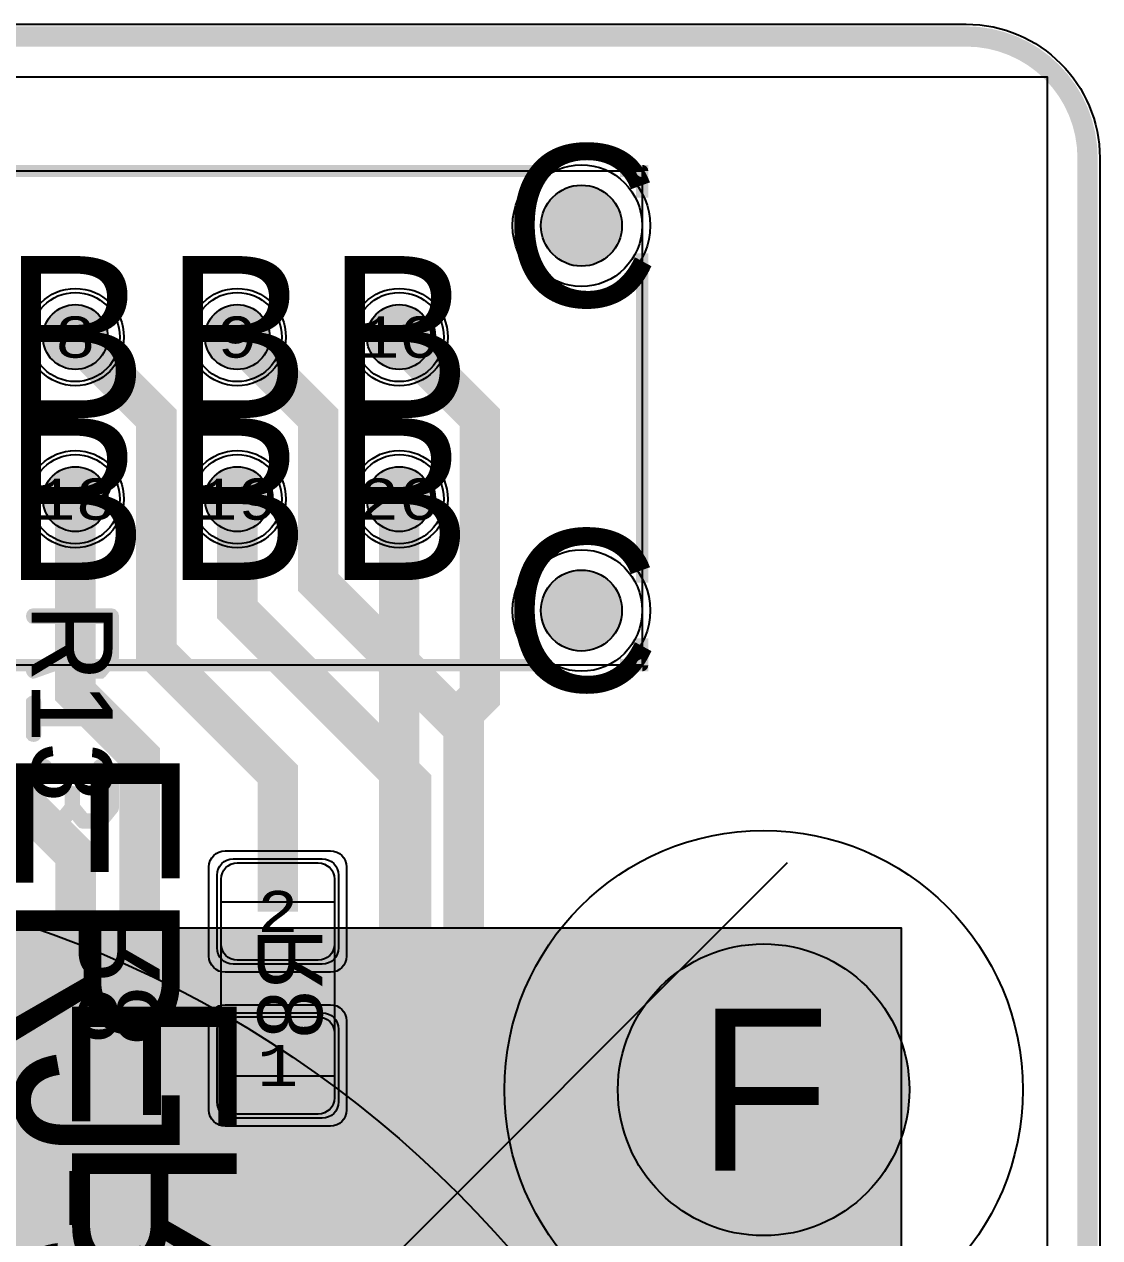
# Model space of a CAD drawing. Extents: x -2 to 123, y -38 to 45.
# Drawn here: x 21.87 to 35.15, y 30.17 to 45.15 of the extents above; entities that cross this region are included whole.
import ezdxf
from ezdxf.enums import TextEntityAlignment as Align

# ---------------------------------------------------------------- set-up
doc = ezdxf.new("R2010")
doc.units = 0
doc.header["$MEASUREMENT"] = 0
for name, color, linetype in [('ASSEMBLY_OUTLINES_BTM', 191, 'CONTINUOUS'), ('ASSEMBLY_OUTLINES_TOP', 102, 'CONTINUOUS'), ('ASSEMBLY_PART_NUMBERS_BTM', 191, 'CONTINUOUS'), ('ASSEMBLY_PART_NUMBERS_TOP', 102, 'CONTINUOUS'), ('ASSEMBLY_REF_DES_BTM', 191, 'CONTINUOUS'), ('BOARD_OUTLINE', 10, 'CONTINUOUS'), ('DRILL_DRAWING', 21, 'CONTINUOUS'), ('GENERATED_SILKSCREEN_BTM', 255, 'CONTINUOUS'), ('GENERATED_SILKSCREEN_TOP', 140, 'CONTINUOUS'), ('MANUFACTURING_OUTLINES', 10, 'CONTINUOUS'), ('MOUNTING_HOLE_PADS_LAYER14', 150, 'CONTINUOUS'), ('MOUNTING_HOLE_PADS_LAYER15', 230, 'CONTINUOUS'), ('MOUNTING_HOLES_LAYER_BOT17', 42, 'CONTINUOUS'), ('MOUNTING_HOLES_LAYER_TOP', 42, 'CONTINUOUS'), ('PART_HOLES_LAYER_BOTTOM', 30, 'CONTINUOUS'), ('PART_HOLES_LAYER_TOP', 30, 'CONTINUOUS'), ('PART_PADS_LAYER_BOTTOM', 230, 'CONTINUOUS'), ('PART_PADS_LAYER_TOP', 150, 'CONTINUOUS'), ('PART_PADS_SMD_BTM', 230, 'CONTINUOUS'), ('PIN_NUMBERS_BTM', 8, 'CONTINUOUS'), ('PIN_NUMBERS_TOP', 8, 'CONTINUOUS'), ('PLACEMENT_OUTLINES_BTM', 222, 'CONTINUOUS'), ('PLACEMENT_OUTLINES_TOP', 130, 'CONTINUOUS'), ('PLANE_DATA_LAYER_TOP', 150, 'CONTINUOUS'), ('PLANE_SHAPES_LAYER_TOP', 150, 'CONTINUOUS'), ('ROUTE_BORDER', 151, 'CONTINUOUS'), ('SILKSCREEN_OUTLINES_BTM', 211, 'CONTINUOUS'), ('SILKSCREEN_OUTLINES_TOP', 150, 'CONTINUOUS'), ('SILKSCREEN_REF_DES_BTM', 211, 'CONTINUOUS'), ('SILKSCREEN_REF_DES_TOP', 150, 'CONTINUOUS'), ('SOLDERMASK_PADS_BTM', 102, 'CONTINUOUS'), ('SOLDERMASK_PADS_TOP', 102, 'CONTINUOUS'), ('SOLDERPASTE_PADS_BTM', 254, 'CONTINUOUS'), ('TRACES_LAYER_BOTTOM', 230, 'CONTINUOUS'), ('TRACES_LAYER_TOP', 150, 'CONTINUOUS'), ('UNNAMED_USER_LAYER', 221, 'CONTINUOUS')]:
    doc.layers.add(name, color=color, linetype=linetype)
doc.styles.add('COURIER_NEW', font='COUR.TTF')
doc.styles.add('VERIBEST_GERBER_0', font='txt')

msp = doc.modelspace()

# ---------------------------------------------------------------- hatches: boundary and pattern name
at = {"layer": 'MOUNTING_HOLES_LAYER_BOT17'}
h = msp.add_hatch(color=256, dxfattribs=at)
edge = h.paths.add_edge_path()
edge.add_arc((28.75, 42.665), 0.5, 0, 360)
h = msp.add_hatch(color=256, dxfattribs=at)
edge = h.paths.add_edge_path()
edge.add_arc((28.75, 37.915), 0.5, 0, 360)
h = msp.add_hatch(color=256, dxfattribs=at)
edge = h.paths.add_edge_path()
edge.add_arc((31, 32), 1.8, 0, 360)
at = {"layer": 'MOUNTING_HOLES_LAYER_TOP'}
h = msp.add_hatch(color=256, dxfattribs=at)
edge = h.paths.add_edge_path()
edge.add_arc((28.75, 42.665), 0.5, 0, 360)
h = msp.add_hatch(color=256, dxfattribs=at)
edge = h.paths.add_edge_path()
edge.add_arc((28.75, 37.915), 0.5, 0, 360)
h = msp.add_hatch(color=256, dxfattribs=at)
edge = h.paths.add_edge_path()
edge.add_arc((31, 32), 1.8, 0, 360)
at = {"layer": 'PART_HOLES_LAYER_BOTTOM'}
h = msp.add_hatch(color=256, dxfattribs=at)
edge = h.paths.add_edge_path()
edge.add_arc((22.5, 41.29), 0.4, 0, 360)
h = msp.add_hatch(color=256, dxfattribs=at)
edge = h.paths.add_edge_path()
edge.add_arc((24.5, 41.29), 0.4, 0, 360)
h = msp.add_hatch(color=256, dxfattribs=at)
edge = h.paths.add_edge_path()
edge.add_arc((26.5, 41.29), 0.4, 0, 360)
h = msp.add_hatch(color=256, dxfattribs=at)
edge = h.paths.add_edge_path()
edge.add_arc((22.5, 39.29), 0.4, 0, 360)
h = msp.add_hatch(color=256, dxfattribs=at)
edge = h.paths.add_edge_path()
edge.add_arc((24.5, 39.29), 0.4, 0, 360)
h = msp.add_hatch(color=256, dxfattribs=at)
edge = h.paths.add_edge_path()
edge.add_arc((26.5, 39.29), 0.4, 0, 360)
at = {"layer": 'PART_HOLES_LAYER_TOP'}
h = msp.add_hatch(color=256, dxfattribs=at)
edge = h.paths.add_edge_path()
edge.add_arc((22.5, 41.29), 0.4, 0, 360)
h = msp.add_hatch(color=256, dxfattribs=at)
edge = h.paths.add_edge_path()
edge.add_arc((24.5, 41.29), 0.4, 0, 360)
h = msp.add_hatch(color=256, dxfattribs=at)
edge = h.paths.add_edge_path()
edge.add_arc((26.5, 41.29), 0.4, 0, 360)
h = msp.add_hatch(color=256, dxfattribs=at)
edge = h.paths.add_edge_path()
edge.add_arc((22.5, 39.29), 0.4, 0, 360)
h = msp.add_hatch(color=256, dxfattribs=at)
edge = h.paths.add_edge_path()
edge.add_arc((24.5, 39.29), 0.4, 0, 360)
h = msp.add_hatch(color=256, dxfattribs=at)
edge = h.paths.add_edge_path()
edge.add_arc((26.5, 39.29), 0.4, 0, 360)
at = {"layer": 'PLANE_DATA_LAYER_TOP'}
h = msp.add_hatch(color=256, dxfattribs=at)
h.paths.add_polyline_path([(32.46135, 21.492913, -0.198909956), (32.439032, 21.439032), (32.022318, 21.022318, -0.198913366), (31.968436, 21), (22.224939, 21, -0.414213562), (22.148739, 21.0762), (22.148739, 21.076201, -0.198909956), (22.171057, 21.130082), (22.308153, 21.267178, 0.198912215), (22.4546, 21.620731), (22.4546, 24.442067, 0.198912215), (22.308153, 24.79562), (19.29521, 27.808563, -0.198909956), (19.272892, 27.862444), (19.272892, 30.589911, -0.65021336), (19.400208, 30.646423, 2.252917769), (19.400208, 32.797131, -0.65021336), (19.272892, 32.853643), (19.272892, 33.261009, -0.198909956), (19.29521, 33.31489), (19.958002, 33.977682, -0.198913366), (20.011884, 34), (26.7198, 34, -0.414213562), (26.796, 33.9238), (26.796, 30.461624, 0.198912215), (26.942447, 30.108071), (32.439032, 24.611486, -0.198909956), (32.46135, 24.557605)], flags=0)
h.paths.add_polyline_path([(23.898885, 28.848884, -1), (26.798885, 28.848884, -1)], flags=0)
h.paths.add_polyline_path([(26.771776, 23.872891, -1), (29.671776, 23.872891, -1)], flags=0)
at = {"layer": 'PLANE_SHAPES_LAYER_TOP'}
msp.add_hatch(color=256, dxfattribs=at).paths.add_polyline_path([(32.7, 21.7), (32, 21), (18.5, 21), (18.5, 34), (32.7, 34)], flags=0)

# ---------------------------------------------------------------- linework, layer by layer
at = {"layer": 'ASSEMBLY_OUTLINES_BTM'}
for points in [[(5.5, 37.24), (5.5, 43.34), (29.5, 43.34), (29.5, 37.24)], [(24.3, 32.17), (24.3, 34.32), (25.7, 34.32), (25.7, 32.17)]]:
    msp.add_lwpolyline(points, close=True, dxfattribs=at)
at = {"layer": 'ASSEMBLY_OUTLINES_TOP'}
msp.add_circle((17.5, 21), 13.75, dxfattribs=at)
at = {"layer": 'BOARD_OUTLINE', "const_width": 0.25}
msp.add_lwpolyline([(0, 1.5), (0, 43.5, -0.414213562), (1.5, 45), (33.5, 45, -0.414213562), (35, 43.5), (35, 1.5, -0.414213562), (33.5, 0), (1.5, 0, -0.414213562)], format="xyb", close=True, dxfattribs=at)
at = {"layer": 'GENERATED_SILKSCREEN_BTM', "const_width": 0.15}
for points in [[(28.275665, 43.340005, 0.000005214), (28.275651, 43.339995), (6.724349, 43.339995, 0.000005214), (6.724335, 43.340005), (28.275665, 43.340005)], [(29.500005, 43.008682, 0.000007323), (29.499995, 43.008704), (29.499995, 43.339995), (29.224349, 43.339995, 0.000005214), (29.224335, 43.340005), (29.5, 43.340005, -0.414213562), (29.500005, 43.34), (29.500005, 43.008682)], [(29.500005, 38.258682, 0.000007323), (29.499995, 38.258704), (29.499995, 42.321296, 0.000007323), (29.500005, 42.321318), (29.500005, 38.258682)], [(29.500005, 37.24, -0.414213562), (29.5, 37.239995), (29.224335, 37.239995, 0.000005214), (29.224349, 37.240005), (29.499995, 37.240005), (29.499995, 37.571296, 0.000007323), (29.500005, 37.571318), (29.500005, 37.24)], [(28.275665, 37.239995), (6.724335, 37.239995, 0.000005214), (6.724349, 37.240005), (28.275651, 37.240005, 0.000005214), (28.275665, 37.239995)], [(24.300005, 32.980492, 0.000011097), (24.299995, 32.980485), (24.299995, 33.519515, 0.000011097), (24.300005, 33.519508), (24.300005, 32.980492)], [(25.700005, 32.980485, 0.000011097), (25.699995, 32.980492), (25.699995, 33.519508, 0.000011097), (25.700005, 33.519515), (25.700005, 32.980485)]]:
    msp.add_lwpolyline(points, format="xyb", dxfattribs=at)
for points in [[(22.916, 33.4065), (22.914, 33.4035), (22.909, 33.4025), (22.904, 33.3995), (22.899, 33.3995), (22.693, 33.3995), (22.688, 33.3995), (22.685, 33.4025), (22.682, 33.4025), (22.681, 33.4035), (22.68, 33.4045), (22.677, 33.4065), (22.54, 33.5765), (22.538, 33.5815), (22.537, 33.5845), (22.536, 33.5895), (22.536, 34.0935), (22.538, 34.1025), (22.543, 34.1075), (22.549, 34.1135), (22.556, 34.1155), (23.516, 34.1155), (23.524, 34.1135), (23.529, 34.1085), (23.532, 34.1025), (23.533, 34.0955), (23.532, 34.0875), (23.529, 34.0805), (23.524, 34.0755), (23.516, 34.0735), (23.056, 34.0735), (23.056, 33.6035), (23.522, 33.4395), (23.529, 33.4355), (23.533, 33.4285), (23.534, 33.4205), (23.532, 33.4145), (23.529, 33.4085), (23.523, 33.4035), (23.517, 33.4005), (23.509, 33.4025), (23.043, 33.5665), (22.916, 33.4065)], [(22.577, 34.0735), (22.577, 33.5945), (22.703, 33.4395), (22.889, 33.4395), (23.016, 33.5945), (23.016, 34.0735), (22.577, 34.0735)], [(22.905, 32.4985), (23.001, 32.5305), (23.097, 32.4985), (23.1, 32.4985), (23.104, 32.4975), (23.413, 32.4975), (23.416, 32.4975), (23.419, 32.4985), (23.423, 32.4995), (23.427, 32.5035), (23.53, 32.6035), (23.534, 32.6075), (23.535, 32.6135), (23.536, 32.6175), (23.536, 32.9845), (23.536, 32.9875), (23.535, 32.9905), (23.534, 32.9945), (23.53, 32.9985), (23.427, 33.0985), (23.423, 33.1025), (23.419, 33.1045), (23.413, 33.1045), (23.104, 33.1045), (23.1, 33.1045), (23.098, 33.1045), (23.097, 33.1035), (23.001, 33.0715), (22.905, 33.1035), (22.904, 33.1045), (22.898, 33.1045), (22.658, 33.1045), (22.654, 33.1045), (22.649, 33.1025), (22.644, 33.0985), (22.541, 32.9985), (22.538, 32.9945), (22.537, 32.9905), (22.536, 32.9875), (22.536, 32.9845), (22.536, 32.6175), (22.537, 32.6135), (22.538, 32.6075), (22.541, 32.6035), (22.644, 32.5035), (22.65, 32.4995), (22.654, 32.4985), (22.658, 32.4975), (22.898, 32.4975), (22.902, 32.4975), (22.904, 32.4985), (22.905, 32.4985)], [(22.669, 33.0645), (22.896, 33.0645), (22.982, 33.0375), (22.982, 32.5665), (22.896, 32.5375), (22.669, 32.5375), (22.577, 32.6255), (22.577, 32.9745), (22.669, 33.0645)], [(23.108, 33.0645), (23.404, 33.0645), (23.495, 32.9745), (23.495, 32.6255), (23.404, 32.5375), (23.108, 32.5375), (23.022, 32.5665), (23.022, 33.0375), (23.108, 33.0645)]]:
    msp.add_lwpolyline(points, dxfattribs=at)
at = {"layer": 'GENERATED_SILKSCREEN_TOP', "const_width": 0.15}
for points in [[(22.584, 37.157), (22.586, 37.154), (22.591, 37.153), (22.596, 37.15), (22.601, 37.15), (22.807, 37.15), (22.812, 37.15), (22.815, 37.153), (22.818, 37.153), (22.819, 37.154), (22.82, 37.155), (22.823, 37.157), (22.96, 37.327), (22.962, 37.332), (22.963, 37.335), (22.964, 37.34), (22.964, 37.844), (22.962, 37.853), (22.957, 37.858), (22.952, 37.864), (22.944, 37.866), (21.984, 37.866), (21.976, 37.864), (21.971, 37.859), (21.968, 37.853), (21.967, 37.846), (21.968, 37.838), (21.971, 37.831), (21.976, 37.826), (21.984, 37.824), (22.444, 37.824), (22.444, 37.354), (21.978, 37.19), (21.971, 37.186), (21.967, 37.179), (21.966, 37.171), (21.968, 37.165), (21.972, 37.159), (21.977, 37.154), (21.983, 37.151), (21.991, 37.153), (22.457, 37.317), (22.584, 37.157)], [(22.923, 37.824), (22.923, 37.345), (22.797, 37.19), (22.611, 37.19), (22.484, 37.345), (22.484, 37.824), (22.923, 37.824)], [(22.005, 36.776), (22.004, 36.784), (21.999, 36.788), (21.992, 36.791), (21.984, 36.792), (21.977, 36.791), (21.97, 36.788), (21.965, 36.784), (21.964, 36.776), (21.964, 36.386), (21.965, 36.379), (21.97, 36.373), (21.977, 36.37), (21.984, 36.369), (21.992, 36.37), (21.999, 36.373), (22.004, 36.379), (22.005, 36.386), (22.005, 36.562), (22.944, 36.562), (22.951, 36.563), (22.956, 36.566), (22.959, 36.571), (22.96, 36.578), (22.961, 36.583), (22.961, 36.588), (22.959, 36.592), (22.955, 36.596), (22.681, 36.791), (22.674, 36.794), (22.668, 36.794), (22.661, 36.791), (22.656, 36.786), (22.652, 36.78), (22.65, 36.773), (22.652, 36.766), (22.657, 36.761), (22.881, 36.601), (22.005, 36.601), (22.005, 36.776)], [(21.968, 35.833), (22.105, 36.002), (22.11, 36.007), (22.113, 36.008), (22.116, 36.008), (22.123, 36.007), (22.13, 36.003), (22.136, 35.998), (22.139, 35.992), (22.14, 35.985), (22.138, 35.978), (22.005, 35.815), (22.005, 35.492), (22.131, 35.336), (22.317, 35.336), (22.444, 35.49), (22.444, 35.656), (22.446, 35.664), (22.45, 35.669), (22.457, 35.672), (22.464, 35.673), (22.471, 35.672), (22.478, 35.669), (22.482, 35.664), (22.484, 35.656), (22.484, 35.49), (22.611, 35.336), (22.797, 35.336), (22.923, 35.492), (22.923, 35.815), (22.79, 35.978), (22.788, 35.985), (22.789, 35.992), (22.792, 35.998), (22.798, 36.003), (22.805, 36.007), (22.812, 36.008), (22.815, 36.008), (22.818, 36.007), (22.823, 36.002), (22.96, 35.833), (22.961, 35.83), (22.962, 35.827), (22.963, 35.826), (22.964, 35.822), (22.964, 35.485), (22.963, 35.48), (22.962, 35.478), (22.961, 35.475), (22.96, 35.472), (22.823, 35.303), (22.819, 35.3), (22.814, 35.299), (22.811, 35.297), (22.807, 35.296), (22.601, 35.296), (22.598, 35.297), (22.591, 35.299), (22.587, 35.3), (22.584, 35.303), (22.464, 35.45), (22.344, 35.303), (22.342, 35.302), (22.34, 35.3), (22.339, 35.299), (22.337, 35.299), (22.33, 35.297), (22.327, 35.296), (22.121, 35.296), (22.116, 35.297), (22.112, 35.299), (22.108, 35.3), (22.105, 35.303), (21.968, 35.472), (21.966, 35.476), (21.965, 35.477), (21.965, 35.48), (21.965, 35.481), (21.964, 35.482), (21.964, 35.485), (21.964, 35.822), (21.965, 35.826), (21.966, 35.83), (21.968, 35.833)]]:
    msp.add_lwpolyline(points, dxfattribs=at)
msp.add_lwpolyline([(31.250005, 21, -0.157043746), (28.666125, 12.976268, 0.000004714), (28.666118, 12.976275, 1.95733372), (6.38308, 12.908248, 0.000010648), (6.383084, 12.908226, -1.377014949), (31.250005, 21)], format="xyb", dxfattribs=at)
at = {"layer": 'MANUFACTURING_OUTLINES'}
msp.add_lwpolyline([(35.150405, 1.5, -0.414213562), (33.5, -0.150405), (1.5, -0.150405, -0.414213562), (-0.150405, 1.5), (-0.150405, 43.5, -0.414213562), (1.5, 45.150405), (33.5, 45.150405, -0.414213562), (35.150405, 43.5)], format="xyb", close=True, dxfattribs=at)
at = {"layer": 'MOUNTING_HOLE_PADS_LAYER14'}
for centre, radius in [((28.75, 42.665), 0.75), ((28.75, 37.915), 0.75), ((31, 32), 3.2)]:
    msp.add_circle(centre, radius, dxfattribs=at)
at = {"layer": 'MOUNTING_HOLE_PADS_LAYER15'}
for centre, radius in [((28.75, 42.665), 0.75), ((28.75, 37.915), 0.75), ((31, 32), 3.2)]:
    msp.add_circle(centre, radius, dxfattribs=at)
at = {"layer": 'MOUNTING_HOLES_LAYER_BOT17'}
for centre, radius in [((28.75, 42.665), 0.5), ((28.75, 37.915), 0.5), ((31, 32), 1.8)]:
    msp.add_circle(centre, radius, dxfattribs=at)
at = {"layer": 'MOUNTING_HOLES_LAYER_TOP'}
for centre, radius in [((28.75, 42.665), 0.5), ((28.75, 37.915), 0.5), ((31, 32), 1.8)]:
    msp.add_circle(centre, radius, dxfattribs=at)
at = {"layer": 'PART_HOLES_LAYER_BOTTOM'}
for centre in [(22.5, 41.29), (24.5, 41.29), (26.5, 41.29), (22.5, 39.29), (24.5, 39.29), (26.5, 39.29)]:
    msp.add_circle(centre, 0.4, dxfattribs=at)
at = {"layer": 'PART_HOLES_LAYER_TOP'}
for centre in [(22.5, 41.29), (24.5, 41.29), (26.5, 41.29), (22.5, 39.29), (24.5, 39.29), (26.5, 39.29)]:
    msp.add_circle(centre, 0.4, dxfattribs=at)
at = {"layer": 'PART_PADS_LAYER_BOTTOM'}
for centre in [(22.5, 41.29), (24.5, 41.29), (26.5, 41.29), (22.5, 39.29), (24.5, 39.29), (26.5, 39.29)]:
    msp.add_circle(centre, 0.55, dxfattribs=at)
at = {"layer": 'PART_PADS_LAYER_TOP'}
for centre in [(22.5, 41.29), (24.5, 41.29), (26.5, 41.29), (22.5, 39.29), (24.5, 39.29), (26.5, 39.29)]:
    msp.add_circle(centre, 0.55, dxfattribs=at)
at = {"layer": 'PART_PADS_SMD_BTM'}
for points in [[(24.25, 34.65, -0.414213562), (24.45, 34.85), (25.55, 34.85, -0.414213562), (25.75, 34.65), (25.75, 33.75, -0.414213562), (25.55, 33.55), (24.45, 33.55, -0.414213562), (24.25, 33.75)], [(24.25, 32.75, -0.414213562), (24.45, 32.95), (25.55, 32.95, -0.414213562), (25.75, 32.75), (25.75, 31.85, -0.414213562), (25.55, 31.65), (24.45, 31.65, -0.414213562), (24.25, 31.85)]]:
    msp.add_lwpolyline(points, format="xyb", close=True, dxfattribs=at)
at = {"layer": 'PLACEMENT_OUTLINES_BTM'}
for points in [[(5.5, 37.24), (5.5, 43.34), (29.5, 43.34), (29.5, 37.24)], [(24.3, 32.17), (24.3, 34.32), (25.7, 34.32), (25.7, 32.17)]]:
    msp.add_lwpolyline(points, close=True, dxfattribs=at)
at = {"layer": 'PLACEMENT_OUTLINES_TOP'}
msp.add_circle((17.5, 21), 13.75, dxfattribs=at)
at = {"layer": 'PLANE_SHAPES_LAYER_TOP'}
msp.add_lwpolyline([(32.7, 21.7), (32, 21), (18.5, 21), (18.5, 34), (32.7, 34)], close=True, dxfattribs=at)
at = {"layer": 'ROUTE_BORDER'}
msp.add_lwpolyline([(0.5, 0.64), (0.5, 44.5), (34.5, 44.5), (34.5, 0.64)], close=True, dxfattribs=at)
at = {"layer": 'SILKSCREEN_OUTLINES_BTM'}
for points in [[(5.5, 37.24), (5.5, 43.34), (29.5, 43.34), (29.5, 37.24)], [(24.3, 32.17), (24.3, 34.32), (25.7, 34.32), (25.7, 32.17)]]:
    msp.add_lwpolyline(points, close=True, dxfattribs=at)
at = {"layer": 'SILKSCREEN_OUTLINES_TOP'}
msp.add_circle((17.5, 21), 13.75, dxfattribs=at)
at = {"layer": 'SOLDERMASK_PADS_BTM'}
for points in [[(24.15, 34.75, -0.414213562), (24.35, 34.95), (25.65, 34.95, -0.414213562), (25.85, 34.75), (25.85, 33.65, -0.414213562), (25.65, 33.45), (24.35, 33.45, -0.414213562), (24.15, 33.65)], [(24.15, 32.85, -0.414213562), (24.35, 33.05), (25.65, 33.05, -0.414213562), (25.85, 32.85), (25.85, 31.75, -0.414213562), (25.65, 31.55), (24.35, 31.55, -0.414213562), (24.15, 31.75)]]:
    msp.add_lwpolyline(points, format="xyb", close=True, dxfattribs=at)
for centre, radius in [((28.75, 42.665), 0.85), ((22.5, 41.29), 0.6), ((24.5, 41.29), 0.6), ((26.5, 41.29), 0.6), ((22.5, 39.29), 0.6), ((24.5, 39.29), 0.6), ((26.5, 39.29), 0.6), ((28.75, 37.915), 0.85)]:
    msp.add_circle(centre, radius, dxfattribs=at)
at = {"layer": 'SOLDERMASK_PADS_TOP'}
for centre, radius in [((28.75, 42.665), 0.85), ((22.5, 41.29), 0.6), ((24.5, 41.29), 0.6), ((26.5, 41.29), 0.6), ((22.5, 39.29), 0.6), ((24.5, 39.29), 0.6), ((26.5, 39.29), 0.6), ((28.75, 37.915), 0.85)]:
    msp.add_circle(centre, radius, dxfattribs=at)
at = {"layer": 'SOLDERPASTE_PADS_BTM'}
for points in [[(24.3, 34.6, -0.414213562), (24.5, 34.8), (25.5, 34.8, -0.414213562), (25.7, 34.6), (25.7, 33.8, -0.414213562), (25.5, 33.6), (24.5, 33.6, -0.414213562), (24.3, 33.8)], [(24.3, 32.7, -0.414213562), (24.5, 32.9), (25.5, 32.9, -0.414213562), (25.7, 32.7), (25.7, 31.9, -0.414213562), (25.5, 31.7), (24.5, 31.7, -0.414213562), (24.3, 31.9)]]:
    msp.add_lwpolyline(points, format="xyb", close=True, dxfattribs=at)
at = {"layer": 'TRACES_LAYER_BOTTOM', "const_width": 0.5}
for points in [[(20.25, 14.7), (22.503827, 16.953827), (22.503827, 34.898127), (21.5, 35.901954), (21.5, 40.29), (20.5, 41.29)], [(25, 34.2), (25, 35.898248), (23.5, 37.398248), (23.5, 40.29), (22.5, 41.29)], [(33, 23.2), (33, 24.761752), (27.296, 30.465752), (27.296, 36.465786), (25.5, 38.261786), (25.5, 40.29), (24.5, 41.29)], [(25.25, 17.45), (25.25, 19.333893), (23.294383, 21.28951), (23.294383, 36.115556), (22.5, 36.909939), (22.5, 39.29)], [(31, 23.2), (31, 25.694775), (26.646, 30.048775), (26.646, 35.7779), (24.5, 37.9239), (24.5, 39.29)], [(25.348885, 28.848884), (25.348885, 29.066347), (25, 29.415232), (25, 32.3)]]:
    msp.add_lwpolyline(points, dxfattribs=at)
at = {"layer": 'TRACES_LAYER_TOP', "const_width": 0.5}
for points in [[(26.5, 41.29), (27.496, 40.294), (27.496, 36.857103), (27.296, 36.657103), (27.296, 30.461624), (32.96135, 24.796274), (32.96135, 20.27759)], [(26.5, 39.29), (26.5, 33.877583)]]:
    msp.add_lwpolyline(points, dxfattribs=at)
at = {"layer": 'UNNAMED_USER_LAYER'}
msp.add_lwpolyline([(31.291819, 34.800661), (3.700513, 7.209354)], dxfattribs=at)

# ---------------------------------------------------------------- texts
at = {"layer": 'ASSEMBLY_PART_NUMBERS_BTM', "style": 'VERIBEST_GERBER_0', "text_generation_flag": 2}
msp.add_text('ERJ-6GEY0R00V', height=2.032, rotation=90, dxfattribs=at).set_placement((22.46, 33.25), align=Align.TOP_LEFT)
at = {"layer": 'ASSEMBLY_PART_NUMBERS_TOP', "style": 'VERIBEST_GERBER_0'}
msp.add_text('ERJ-3GEY0R00V', height=2.032, rotation=270, dxfattribs=at).set_placement((23.79, 36.25), align=Align.TOP_LEFT)
at = {"layer": 'ASSEMBLY_REF_DES_BTM', "style": 'VERIBEST_GERBER_0', "text_generation_flag": 2}
msp.add_text('R8', height=0.8, rotation=90, dxfattribs=at).set_placement((24.75, 34), align=Align.TOP_LEFT)
at = {"layer": 'DRILL_DRAWING', "style": 'VERIBEST_GERBER_0'}
for s, p in [('C', (28.75, 42.665)), ('B', (22.5, 41.29)), ('B', (24.5, 41.29)), ('B', (26.5, 41.29)), ('B', (22.5, 39.29)), ('B', (24.5, 39.29)), ('B', (26.5, 39.29)), ('C', (28.75, 37.915)), ('F', (31, 32))]:
    msp.add_text(s, height=2, dxfattribs=at).set_placement(p, align=Align.MIDDLE_CENTER)
at = {"layer": 'PIN_NUMBERS_BTM', "style": 'COURIER_NEW'}
for s, p in [('8', (22.5, 41.29)), ('9', (24.5, 41.29)), ('10', (26.5, 41.29)), ('18', (22.5, 39.29)), ('19', (24.5, 39.29)), ('20', (26.5, 39.29)), ('2', (25, 34.2)), ('1', (25, 32.3))]:
    msp.add_text(s, height=0.508, dxfattribs=at).set_placement(p, align=Align.MIDDLE_CENTER)
at = {"layer": 'PIN_NUMBERS_TOP', "style": 'COURIER_NEW'}
for s, p in [('8', (22.5, 41.29)), ('9', (24.5, 41.29)), ('10', (26.5, 41.29)), ('18', (22.5, 39.29)), ('19', (24.5, 39.29)), ('20', (26.5, 39.29)), ('2', (25, 34.2)), ('1', (25, 32.3))]:
    msp.add_text(s, height=0.508, dxfattribs=at).set_placement(p, align=Align.MIDDLE_CENTER)
at = {"layer": 'SILKSCREEN_REF_DES_BTM', "style": 'VERIBEST_GERBER_0', "text_generation_flag": 2}
msp.add_text('R8', height=1, rotation=90, dxfattribs=at).set_placement((22.54, 34.25), align=Align.TOP_LEFT)
at = {"layer": 'SILKSCREEN_REF_DES_TOP', "style": 'VERIBEST_GERBER_0'}
msp.add_text('R13', height=1, rotation=270, dxfattribs=at).set_placement((22.96, 38), align=Align.TOP_LEFT)

doc.saveas('drawing.dxf')
